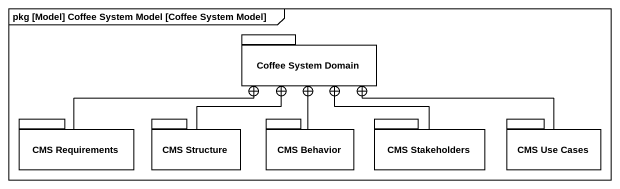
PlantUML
@startuml
mainframe pkg [Model] Coffee System Model [Coffee System Model]
package "Coffee System Domain" as Coffee_System_Domain {
}
package "CMS Requirements" as CMS_Requirements {
}
package "CMS Structure" as CMS_Structure {
}
package "CMS Behavior" as CMS_Behavior {
}
package "CMS Stakeholders" as CMS_Stakeholders {
}
package "CMS Use Cases" as CMS_Use_Cases {
}
CMS_Requirements -right-+ Coffee_System_Domain
CMS_Structure -up-+ Coffee_System_Domain
CMS_Behavior -up-+ Coffee_System_Domain
CMS_Stakeholders -up-+ Coffee_System_Domain
CMS_Use_Cases -left-+ Coffee_System_Domain
@enduml
